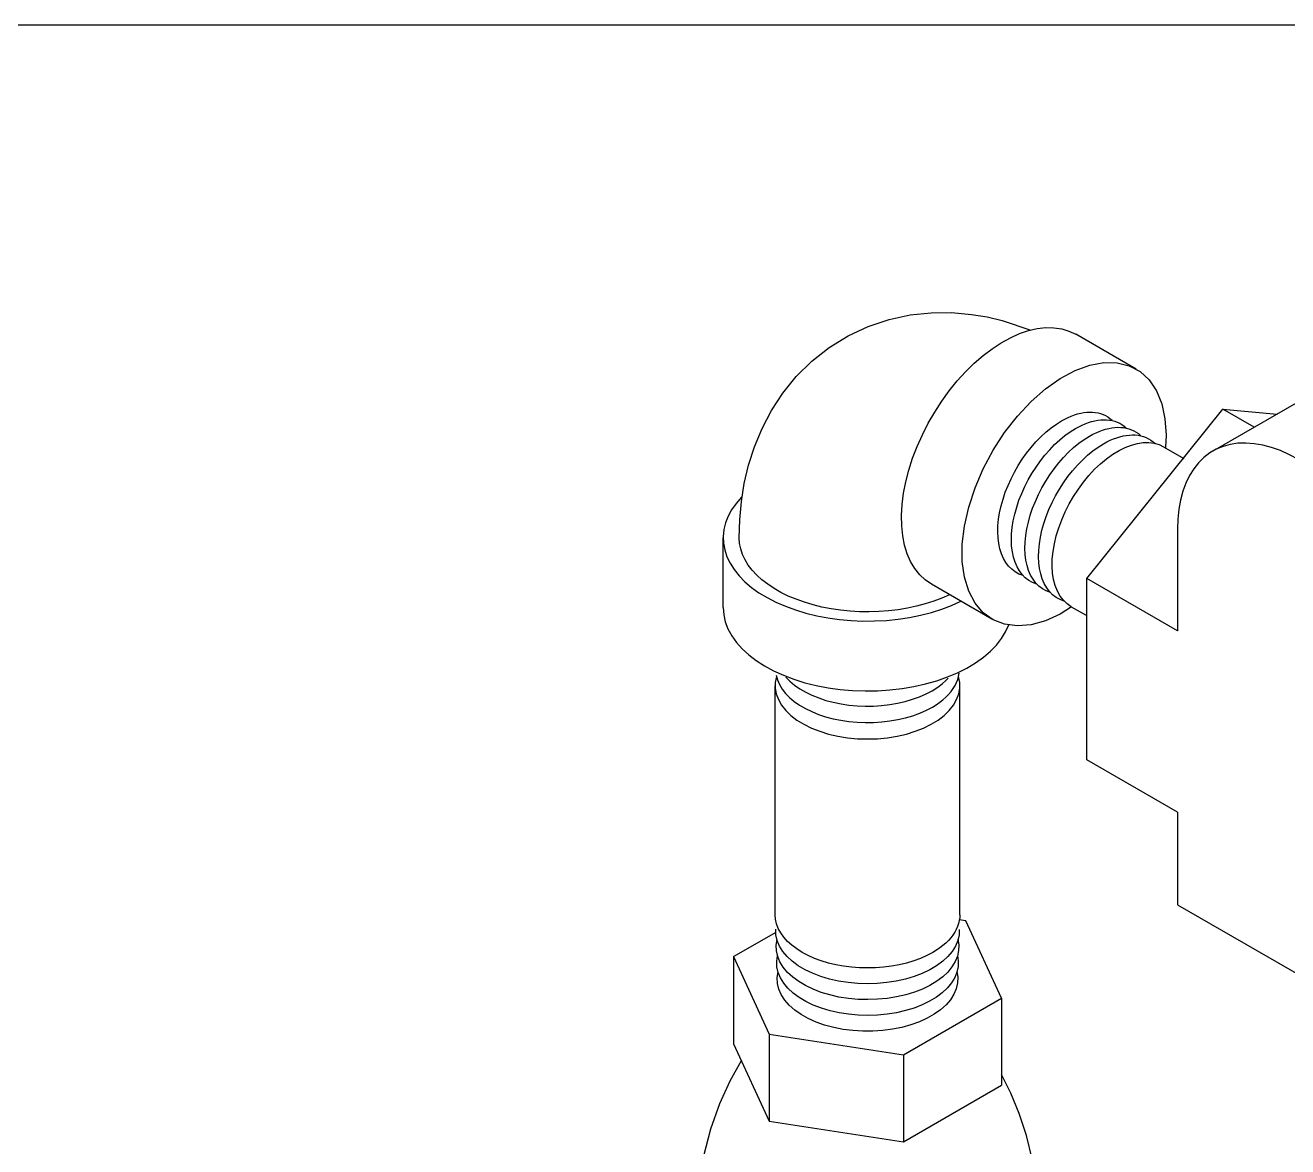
# Model space of a CAD drawing. Header units: centimetres. Extents: x 394264 to 551709, y 50011 to 59011.
# Drawn here: x 524891.7 to 524965.6, y 54443.4 to 54509 of the extents above; entities that cross this region are included whole.
import ezdxf

# ---------------------------------------------------------------- set-up
doc = ezdxf.new("R2010")
doc.units = ezdxf.units.CM
doc.layers.add('-M-YNGN-ZON3', color=6, linetype='SP', lineweight=30)
doc.layers.add('0-KRCN-YNG-CIHAZ', color=4, linetype='Continuous', lineweight=30)
doc.styles.add('CIZGI', font='tahoma.ttf', dxfattribs={"width": 0.8, "oblique": 20})
doc.linetypes.add('SP', pattern='A,2,-0.1,["SP",CIZGI,S=0.14,R=0.2,X=0,Y=-0.07],-0.255', length=2.355)

# ---------------------------------------------------------------- blocks, each defined once
blk = doc.blocks.new('A$C66BCA59E')
at = {"layer": '0-KRCN-YNG-CIHAZ', "color": 31, "linetype": 'Continuous', "lineweight": -3, "extrusion": (0, 0.816497, 0.57735)}
for p, q in [((305.177, -339.996, 2107.465), (289.267, -349.181, 2107.465)), ((284.782, -344.394, 2094.082), (281.247, -342.353, 2094.082)), ((281.893, -356.629, 2107.465), (289.847, -346.733, 2107.465)), ((289.847, -346.733, 2107.465), (293.017, -347.016, 2107.465)), ((291.678, -347.789, 2107.465), (289.847, -346.733, 2107.465)), ((286.388, -348.934, 2087.399), (287.56, -349.61, 2084.661)), ((260.635, -358.335, 2094.082), (260.635, -354.253, 2094.082)), ((287.196, -353.759, 2107.465), (287.196, -359.691, 2107.465)), ((276.344, -359.009, 2094.082), (272.809, -356.968, 2094.082)), ((281.893, -367.236, 2107.465), (281.893, -356.629, 2107.465)), ((287.196, -359.691, 2107.465), (281.893, -356.629, 2107.465)), ((280.988, -358.287, 2087.399), (281.853, -358.786, 2084.41)), ((287.227, -359.651, 2107.465), (287.196, -359.691, 2107.465)), ((263.673, -376.291, 2119.475), (263.673, -362.901, 2119.475)), ((274.473, -376.291, 2119.475), (274.473, -362.901, 2119.475)), ((287.196, -370.297, 2107.465), (281.893, -367.236, 2107.465)), ((287.196, -370.297, 2107.465), (287.196, -375.707, 2107.465)), ((287.196, -375.707, 2107.465), (294.411, -379.872, 2107.465)), ((274.814, -376.643, 2144.868), (274.44, -376.587, 2119.894)), ((276.916, -381.171, 2144.868), (274.814, -376.643, 2144.868)), ((261.229, -378.745, 2144.868), (263.733, -377.307, 2120.911)), ((261.229, -378.745, 2144.868), (261.229, -383.84, 2144.868)), ((261.229, -378.745, 2144.868), (263.331, -383.273, 2144.868)), ((271.174, -384.486, 2144.868), (276.916, -381.171, 2144.868)), ((276.916, -381.171, 2144.868), (276.916, -386.266, 2144.868)), ((263.331, -383.273, 2144.868), (263.331, -388.368, 2144.868)), ((263.331, -383.273, 2144.868), (271.174, -384.486, 2144.868)), ((261.229, -383.84, 2144.868), (263.331, -388.368, 2144.868)), ((271.174, -384.486, 2144.868), (271.174, -389.581, 2144.868)), ((271.174, -389.581, 2144.868), (276.916, -386.266, 2144.868)), ((263.331, -388.368, 2144.868), (271.174, -389.581, 2144.868))]:
    blk.add_line(p, q, dxfattribs=at)
at = {"layer": '0-KRCN-YNG-CIHAZ', "color": 31, "linetype": 'Continuous', "lineweight": -3, "extrusion": (2.15e-14, -2.6e-15, -1)}
for p, q in [((280.345, -344.942, 2094.082), (281.216, -344.476, 2094.082)), ((281.216, -344.476, 2094.082), (282.072, -344.165, 2094.082)), ((282.072, -344.165, 2094.082), (282.897, -344.013, 2094.082)), ((282.897, -344.013, 2094.082), (283.671, -344.026, 2094.082)), ((283.671, -344.026, 2094.082), (284.38, -344.202, 2094.082)), ((284.38, -344.202, 2094.082), (285.007, -344.538, 2094.082)), ((285.007, -344.538, 2094.082), (285.539, -345.027, 2094.082)), ((279.479, -345.552, 2094.082), (280.345, -344.942, 2094.082)), ((285.539, -345.027, 2094.082), (285.966, -345.658, 2094.082)), ((278.637, -346.293, 2094.082), (279.479, -345.552, 2094.082)), ((285.966, -345.658, 2094.082), (286.277, -346.418, 2094.082)), ((277.835, -347.149, 2094.082), (278.637, -346.293, 2094.082)), ((286.277, -346.418, 2094.082), (286.466, -347.29, 2094.082)), ((277.091, -348.103, 2094.082), (277.835, -347.149, 2094.082)), ((286.466, -347.29, 2094.082), (286.53, -348.257, 2094.082)), ((276.422, -349.133, 2094.082), (277.091, -348.103, 2094.082)), ((286.53, -348.257, 2094.082), (286.495, -348.976, 2093.629)), ((275.841, -350.217, 2094.082), (276.422, -349.133, 2094.082)), ((275.36, -351.334, 2094.082), (275.841, -350.217, 2094.082)), ((274.99, -352.458, 2094.082), (275.36, -351.334, 2094.082)), ((274.739, -353.566, 2094.082), (274.99, -352.458, 2094.082)), ((274.613, -354.634, 2094.082), (274.739, -353.566, 2094.082)), ((274.613, -355.64, 2094.082), (274.613, -354.634, 2094.082)), ((274.739, -356.562, 2094.082), (274.613, -355.64, 2094.082)), ((274.99, -357.38, 2094.082), (274.739, -356.562, 2094.082)), ((275.36, -358.077, 2094.082), (274.99, -357.38, 2094.082)), ((275.841, -358.639, 2094.082), (275.36, -358.077, 2094.082)), ((276.422, -359.052, 2094.082), (275.841, -358.639, 2094.082)), ((280.345, -358.712, 2094.082), (279.479, -359.102, 2094.082)), ((281, -358.297, 2094.258), (280.345, -358.712, 2094.082)), ((277.091, -359.309, 2094.082), (276.422, -359.052, 2094.082)), ((277.835, -359.404, 2094.082), (277.091, -359.309, 2094.082)), ((278.637, -359.334, 2094.082), (277.835, -359.404, 2094.082)), ((279.479, -359.102, 2094.082), (278.637, -359.334, 2094.082))]:
    blk.add_line(p, q, dxfattribs=at)
at = {"layer": '0-KRCN-YNG-CIHAZ', "color": 31, "linetype": 'Continuous', "lineweight": -3}
for p, q in [((263.734, -362.293, 2119.475), (263.808, -362.569, 2119.475)), ((264.305, -362.404, 2119.475), (264.541, -362.646, 2119.475)), ((274.346, -362.542, 2119.475), (274.397, -362.36, 2119.475)), ((274.397, -362.36, 2119.475), (274.429, -362.176, 2119.475)), ((263.808, -362.569, 2119.475), (263.924, -362.839, 2119.475)), ((263.924, -362.839, 2119.475), (264.082, -363.103, 2119.475)), ((264.082, -363.103, 2119.475), (264.28, -363.357, 2119.475)), ((264.541, -362.646, 2119.475), (264.813, -362.874, 2119.475)), ((264.813, -362.874, 2119.475), (265.119, -363.088, 2119.475)), ((265.119, -363.088, 2119.475), (265.458, -363.284, 2119.475)), ((272.848, -363.195, 2119.475), (273.067, -363.062, 2119.475)), ((273.067, -363.062, 2119.475), (273.271, -362.921, 2119.475)), ((273.271, -362.921, 2119.475), (273.46, -362.773, 2119.475)), ((273.46, -362.773, 2119.475), (273.634, -362.619, 2119.475)), ((273.634, -362.619, 2119.475), (273.791, -362.459, 2119.475)), ((273.958, -363.244, 2119.475), (274.082, -363.074, 2119.475)), ((274.082, -363.074, 2119.475), (274.189, -362.9, 2119.475)), ((274.189, -362.9, 2119.475), (274.277, -362.722, 2119.475)), ((274.277, -362.722, 2119.475), (274.346, -362.542, 2119.475)), ((264.28, -363.357, 2119.475), (264.517, -363.599, 2119.475)), ((264.517, -363.599, 2119.475), (264.791, -363.829, 2119.475)), ((264.791, -363.829, 2119.475), (265.099, -364.043, 2119.475)), ((265.458, -363.284, 2119.475), (265.825, -363.463, 2119.475)), ((265.825, -363.463, 2119.475), (266.219, -363.621, 2119.475)), ((266.219, -363.621, 2119.475), (266.636, -363.759, 2119.475)), ((266.636, -363.759, 2119.475), (267.073, -363.874, 2119.475)), ((267.073, -363.874, 2119.475), (267.525, -363.966, 2119.475)), ((270.831, -363.926, 2119.475), (271.277, -363.823, 2119.475)), ((271.277, -363.823, 2119.475), (271.705, -363.698, 2119.475)), ((271.705, -363.698, 2119.475), (272.112, -363.55, 2119.475)), ((272.112, -363.55, 2119.475), (272.494, -363.382, 2119.475)), ((272.494, -363.382, 2119.475), (272.848, -363.195, 2119.475)), ((273.089, -364.016, 2119.475), (273.294, -363.874, 2119.475)), ((273.294, -363.874, 2119.475), (273.484, -363.725, 2119.475)), ((273.484, -363.725, 2119.475), (273.659, -363.571, 2119.475)), ((273.659, -363.571, 2119.475), (273.817, -363.41, 2119.475)), ((273.817, -363.41, 2119.475), (273.958, -363.244, 2119.475)), ((265.099, -364.043, 2119.475), (265.44, -364.241, 2119.475)), ((265.44, -364.241, 2119.475), (265.809, -364.42, 2119.475)), ((265.809, -364.42, 2119.475), (266.205, -364.579, 2119.475)), ((266.205, -364.579, 2119.475), (266.625, -364.717, 2119.475)), ((267.525, -363.966, 2119.475), (267.991, -364.034, 2119.475)), ((267.991, -364.034, 2119.475), (268.465, -364.078, 2119.475)), ((268.465, -364.078, 2119.475), (268.944, -364.097, 2119.475)), ((268.944, -364.097, 2119.475), (269.424, -364.092, 2119.475)), ((269.424, -364.092, 2119.475), (269.901, -364.061, 2119.475)), ((269.901, -364.061, 2119.475), (270.371, -364.006, 2119.475)), ((270.371, -364.006, 2119.475), (270.831, -363.926, 2119.475)), ((271.721, -364.655, 2119.475), (272.129, -364.507, 2119.475)), ((272.129, -364.507, 2119.475), (272.513, -364.338, 2119.475)), ((272.513, -364.338, 2119.475), (272.87, -364.15, 2119.475)), ((272.87, -364.15, 2119.475), (273.089, -364.016, 2119.475)), ((266.625, -364.717, 2119.475), (267.064, -364.833, 2119.475)), ((267.064, -364.833, 2119.475), (267.519, -364.926, 2119.475)), ((267.519, -364.926, 2119.475), (267.987, -364.994, 2119.475)), ((267.987, -364.994, 2119.475), (268.463, -365.038, 2119.475)), ((268.463, -365.038, 2119.475), (268.945, -365.057, 2119.475)), ((268.945, -365.057, 2119.475), (269.427, -365.052, 2119.475)), ((269.427, -365.052, 2119.475), (269.907, -365.021, 2119.475)), ((269.907, -365.021, 2119.475), (270.38, -364.965, 2119.475)), ((270.38, -364.965, 2119.475), (270.842, -364.885, 2119.475)), ((270.842, -364.885, 2119.475), (271.29, -364.782, 2119.475)), ((271.29, -364.782, 2119.475), (271.721, -364.655, 2119.475))]:
    blk.add_line(p, q, dxfattribs=at)
at = {"layer": '0-KRCN-YNG-CIHAZ', "color": 31, "linetype": 'Continuous', "lineweight": -3, "extrusion": (-1.51e-14, -1.3e-15, -1)}
for p, q in [((263.719, -377.477, 2119.475), (263.705, -377.147, 2119.475)), ((274.44, -377.149, 2119.475), (274.426, -377.479, 2119.475)), ((263.795, -377.804, 2119.475), (263.719, -377.477, 2119.475)), ((263.93, -378.125, 2119.475), (263.795, -377.804, 2119.475)), ((274.35, -377.806, 2119.475), (274.215, -378.127, 2119.475)), ((274.426, -377.479, 2119.475), (274.35, -377.806, 2119.475)), ((264.123, -378.436, 2119.475), (263.93, -378.125, 2119.475)), ((264.373, -378.733, 2119.475), (264.123, -378.436, 2119.475)), ((274.021, -378.438, 2119.475), (273.771, -378.735, 2119.475)), ((274.215, -378.127, 2119.475), (274.021, -378.438, 2119.475)), ((264.676, -379.013, 2119.475), (264.373, -378.733, 2119.475)), ((265.028, -379.273, 2119.475), (264.676, -379.013, 2119.475)), ((265.427, -379.51, 2119.475), (265.028, -379.273, 2119.475)), ((273.115, -379.275, 2119.475), (272.716, -379.511, 2119.475)), ((273.468, -379.015, 2119.475), (273.115, -379.275, 2119.475)), ((273.771, -378.735, 2119.475), (273.468, -379.015, 2119.475)), ((265.867, -379.721, 2119.475), (265.427, -379.51, 2119.475)), ((266.343, -379.904, 2119.475), (265.867, -379.721, 2119.475)), ((266.851, -380.056, 2119.475), (266.343, -379.904, 2119.475)), ((267.383, -380.176, 2119.475), (266.851, -380.056, 2119.475)), ((271.291, -380.057, 2119.475), (270.758, -380.177, 2119.475)), ((271.799, -379.905, 2119.475), (271.291, -380.057, 2119.475)), ((272.275, -379.722, 2119.475), (271.799, -379.905, 2119.475)), ((272.716, -379.511, 2119.475), (272.275, -379.722, 2119.475)), ((267.935, -380.263, 2119.475), (267.383, -380.176, 2119.475)), ((268.5, -380.316, 2119.475), (267.935, -380.263, 2119.475)), ((269.071, -380.334, 2119.475), (268.5, -380.316, 2119.475)), ((269.642, -380.316, 2119.475), (269.071, -380.334, 2119.475)), ((270.207, -380.264, 2119.475), (269.642, -380.316, 2119.475)), ((270.758, -380.177, 2119.475), (270.207, -380.264, 2119.475))]:
    blk.add_line(p, q, dxfattribs=at)
at = {"layer": '0-KRCN-YNG-CIHAZ', "color": 31, "linetype": 'Continuous', "lineweight": -3, "elevation": 2657.38}
blk.add_lwpolyline([(452.535, -508.696), (452.535, -324.284), (207.535, -324.284), (207.535, -451.973), (404.642, -565.773), (452.535, -508.696)], close=True, dxfattribs=at)
at = {"layer": '0-KRCN-YNG-CIHAZ', "color": 31, "linetype": 'Continuous', "lineweight": -3, "extrusion": (0, 0, -1), "elevation": -2094.082}
blk.add_lwpolyline([(-261.573, -354.251), (-261.604, -353.199), (-261.702, -352.138), (-261.872, -351.071), (-262.124, -349.999), (-262.466, -348.927), (-262.907, -347.861), (-263.457, -346.812), (-264.123, -345.794), (-264.911, -344.826), (-265.816, -343.93), (-266.832, -343.13), (-267.939, -342.448), (-269.115, -341.899), (-270.333, -341.491), (-271.566, -341.226), (-272.792, -341.095), (-273.993, -341.087), (-275.157, -341.189), (-276.067, -341.342), (-276.948, -341.55), (-278.622, -342.112)], dxfattribs=at)
at = {"layer": '0-KRCN-YNG-CIHAZ', "color": 31, "linetype": 'Continuous', "lineweight": -3, "extrusion": (-3.05e-14, -3.66e-14, -1), "elevation": -2094.082}
blk.add_lwpolyline([(-272.809, -356.968), (-272.447, -356.72), (-272.123, -356.415), (-271.838, -356.056), (-271.595, -355.646), (-271.396, -355.187), (-271.242, -354.684), (-271.135, -354.14), (-271.075, -353.561), (-271.063, -352.95), (-271.099, -352.312), (-271.182, -351.653), (-271.313, -350.978), (-271.49, -350.292), (-271.711, -349.602), (-271.976, -348.912), (-272.28, -348.227), (-272.624, -347.555), (-273.002, -346.899), (-273.413, -346.265), (-273.853, -345.659), (-274.319, -345.085), (-274.806, -344.548), (-275.312, -344.052), (-275.831, -343.602), (-276.36, -343.2), (-276.894, -342.85), (-277.429, -342.554), (-277.961, -342.317), (-278.486, -342.138), (-278.998, -342.019), (-279.495, -341.963), (-279.972, -341.968), (-280.426, -342.035), (-280.851, -342.164), (-281.247, -342.353)], dxfattribs=at)
at = {"layer": '0-KRCN-YNG-CIHAZ', "color": 31, "linetype": 'Continuous', "lineweight": -3, "extrusion": (2.96e-14, -5.47e-14, -1), "elevation": -2087.399}
blk.add_lwpolyline([(-280.423, -347.415), (-280.612, -347.311), (-280.799, -347.219), (-280.986, -347.139), (-281.172, -347.07), (-281.356, -347.013), (-281.537, -346.968), (-281.715, -346.935), (-281.89, -346.915), (-282.062, -346.906), (-282.229, -346.91), (-282.392, -346.926), (-282.549, -346.955), (-282.701, -346.995), (-282.848, -347.048), (-282.988, -347.112), (-283.121, -347.189), (-283.248, -347.277), (-283.368, -347.376)], dxfattribs=at)
at = {"layer": '0-KRCN-YNG-CIHAZ', "color": 31, "linetype": 'Continuous', "lineweight": -3, "extrusion": (-1.32e-14, -2.79e-14, -1), "elevation": -2087.399}
blk.add_lwpolyline([(-278.165, -356.461), (-277.926, -356.371), (-277.704, -356.248), (-277.502, -356.095), (-277.319, -355.911), (-277.158, -355.699), (-277.019, -355.459), (-276.903, -355.193), (-276.812, -354.903), (-276.746, -354.592), (-276.706, -354.261), (-276.69, -353.912), (-276.701, -353.548), (-276.737, -353.172), (-276.799, -352.785), (-276.886, -352.392), (-276.997, -351.993), (-277.131, -351.593), (-277.289, -351.194), (-277.468, -350.798), (-277.667, -350.409), (-277.885, -350.029), (-278.121, -349.661), (-278.373, -349.307), (-278.639, -348.969), (-278.917, -348.651), (-279.206, -348.353), (-279.503, -348.079), (-279.806, -347.83), (-280.113, -347.608), (-280.423, -347.415)], dxfattribs=at)
at = {"layer": '0-KRCN-YNG-CIHAZ', "color": 31, "linetype": 'Continuous', "lineweight": -3, "extrusion": (3.38e-14, -6.54e-14, -1), "elevation": -2087.399}
blk.add_lwpolyline([(-281.239, -347.861), (-281.429, -347.758), (-281.617, -347.665), (-281.805, -347.584), (-281.992, -347.515), (-282.176, -347.458), (-282.358, -347.412), (-282.537, -347.379), (-282.713, -347.358), (-282.885, -347.35), (-283.053, -347.354), (-283.217, -347.37), (-283.375, -347.398), (-283.528, -347.439), (-283.675, -347.491), (-283.816, -347.556), (-283.95, -347.632), (-284.078, -347.72), (-284.198, -347.82)], dxfattribs=at)
at = {"layer": '0-KRCN-YNG-CIHAZ', "color": 31, "linetype": 'Continuous', "lineweight": -3, "extrusion": (5.8e-15, 1.2e-14, -1), "elevation": -2087.399}
blk.add_lwpolyline([(-278.965, -356.959), (-278.725, -356.867), (-278.503, -356.744), (-278.299, -356.589), (-278.116, -356.404), (-277.954, -356.19), (-277.814, -355.949), (-277.699, -355.682), (-277.607, -355.39), (-277.541, -355.077), (-277.5, -354.744), (-277.485, -354.393), (-277.496, -354.027), (-277.533, -353.649), (-277.595, -353.26), (-277.682, -352.864), (-277.794, -352.464), (-277.929, -352.062), (-278.088, -351.66), (-278.268, -351.263), (-278.468, -350.872), (-278.688, -350.489), (-278.925, -350.119), (-279.178, -349.763), (-279.445, -349.424), (-279.725, -349.104), (-280.015, -348.805), (-280.314, -348.529), (-280.619, -348.279), (-280.928, -348.056), (-281.239, -347.861)], dxfattribs=at)
at = {"layer": '0-KRCN-YNG-CIHAZ', "color": 31, "linetype": 'Continuous', "lineweight": -3, "extrusion": (-5.7e-15, -1.42e-14, -1), "elevation": -2087.399}
blk.add_lwpolyline([(-279.766, -357.456), (-279.525, -357.364), (-279.301, -357.24), (-279.097, -357.084), (-278.912, -356.898), (-278.75, -356.682), (-278.61, -356.439), (-278.494, -356.17), (-278.402, -355.877), (-278.336, -355.562), (-278.295, -355.227), (-278.28, -354.874), (-278.291, -354.506), (-278.328, -354.126), (-278.391, -353.735), (-278.479, -353.337), (-278.591, -352.935), (-278.727, -352.53), (-278.887, -352.127), (-279.068, -351.727), (-279.269, -351.334), (-279.49, -350.95), (-279.729, -350.578), (-279.983, -350.22), (-280.252, -349.879), (-280.533, -349.557), (-280.825, -349.256), (-281.125, -348.979), (-281.432, -348.728), (-281.743, -348.504), (-282.056, -348.308)], dxfattribs=at)
at = {"layer": '0-KRCN-YNG-CIHAZ', "color": 31, "linetype": 'Continuous', "lineweight": -3, "extrusion": (1.78e-14, -3.62e-14, -1), "elevation": -2087.399}
blk.add_lwpolyline([(-282.056, -348.308), (-282.246, -348.204), (-282.435, -348.111), (-282.624, -348.029), (-282.811, -347.96), (-282.996, -347.902), (-283.179, -347.857), (-283.359, -347.823), (-283.536, -347.802), (-283.709, -347.794), (-283.878, -347.797), (-284.042, -347.813), (-284.201, -347.841), (-284.355, -347.882), (-284.503, -347.935), (-284.644, -347.999), (-284.779, -348.076), (-284.908, -348.164), (-285.029, -348.264)], dxfattribs=at)
at = {"layer": '0-KRCN-YNG-CIHAZ', "color": 31, "linetype": 'Continuous', "lineweight": -3, "extrusion": (2.89e-14, -5.58e-14, -1), "elevation": -2087.399}
blk.add_lwpolyline([(-282.872, -348.754), (-283.066, -348.648), (-283.259, -348.554), (-283.452, -348.471), (-283.643, -348.401), (-283.832, -348.343), (-284.018, -348.297), (-284.202, -348.264), (-284.382, -348.244), (-284.558, -348.237), (-284.729, -348.242), (-284.896, -348.261), (-285.058, -348.292), (-285.213, -348.335), (-285.363, -348.392), (-285.506, -348.46), (-285.642, -348.541), (-285.772, -348.634), (-285.893, -348.739)], dxfattribs=at)
at = {"layer": '0-KRCN-YNG-CIHAZ', "color": 31, "linetype": 'Continuous', "lineweight": -3, "extrusion": (-4.6e-15, -7.4e-15, -1), "elevation": -2087.399}
blk.add_lwpolyline([(-280.571, -357.955), (-280.328, -357.863), (-280.103, -357.738), (-279.897, -357.581), (-279.712, -357.394), (-279.548, -357.178), (-279.407, -356.934), (-279.291, -356.663), (-279.198, -356.369), (-279.131, -356.052), (-279.09, -355.715), (-279.075, -355.36), (-279.086, -354.99), (-279.123, -354.607), (-279.186, -354.214), (-279.274, -353.814), (-279.387, -353.409), (-279.524, -353.002), (-279.684, -352.596), (-279.867, -352.194), (-280.069, -351.799), (-280.291, -351.412), (-280.531, -351.038), (-280.787, -350.678), (-281.058, -350.335), (-281.341, -350.011), (-281.634, -349.709), (-281.936, -349.43), (-282.244, -349.177), (-282.557, -348.951), (-282.872, -348.754)], dxfattribs=at)
at = {"layer": '0-KRCN-YNG-CIHAZ', "color": 31, "linetype": 'Continuous', "lineweight": -3, "extrusion": (-5.5e-15, -6.3e-15, -1), "elevation": -2087.399}
blk.add_lwpolyline([(-280.988, -358.287), (-280.744, -358.117), (-280.526, -357.907), (-280.337, -357.658), (-280.178, -357.372), (-280.051, -357.052), (-279.957, -356.701), (-279.897, -356.322), (-279.871, -355.919), (-279.879, -355.494), (-279.923, -355.053), (-280, -354.598), (-280.11, -354.135), (-280.253, -353.666), (-280.428, -353.198), (-280.631, -352.733), (-280.863, -352.275), (-281.12, -351.83), (-281.4, -351.402), (-281.701, -350.993), (-282.02, -350.607), (-282.354, -350.249), (-282.7, -349.922), (-283.055, -349.628), (-283.416, -349.369), (-283.779, -349.15), (-284.141, -348.97), (-284.5, -348.833), (-284.851, -348.739), (-285.191, -348.689), (-285.518, -348.684), (-285.828, -348.723), (-286.119, -348.807), (-286.388, -348.934)], dxfattribs=at)
at = {"layer": '0-KRCN-YNG-CIHAZ', "color": 31, "linetype": 'Continuous', "lineweight": -3}
for points, elevation in [([(294.267, -349.677), (293.738, -349.394), (293.213, -349.159), (292.693, -348.973), (292.183, -348.836), (291.684, -348.75), (291.199, -348.714), (290.731, -348.729), (290.284, -348.796), (289.858, -348.913), (289.457, -349.079), (289.083, -349.295), (288.739, -349.559), (288.425, -349.869), (288.143, -350.224), (287.896, -350.621), (287.685, -351.058), (287.51, -351.534), (287.373, -352.045), (287.275, -352.588), (287.216, -353.16), (287.196, -353.759)], 2107.465), ([(261.699, -351.885), (261.388, -352.241), (261.129, -352.61), (260.923, -352.991), (260.771, -353.379), (260.676, -353.774), (260.636, -354.172), (260.653, -354.571), (260.726, -354.967), (260.855, -355.359), (261.039, -355.743), (261.277, -356.117), (261.567, -356.479), (261.907, -356.826), (262.295, -357.155), (262.729, -357.465), (263.205, -357.754), (263.721, -358.019), (264.272, -358.259), (264.855, -358.473), (265.467, -358.657), (266.103, -358.813), (266.758, -358.938), (267.429, -359.031), (268.111, -359.093), (268.8, -359.122), (269.49, -359.119), (270.178, -359.083), (270.858, -359.014), (271.527, -358.914), (272.178, -358.783), (272.809, -358.621), (273.415, -358.43), (273.992, -358.211), (274.536, -357.966)], 2094.082), ([(260.635, -358.335), (260.666, -358.755), (260.76, -359.172), (260.916, -359.583), (261.133, -359.984), (261.408, -360.373), (261.741, -360.747), (262.128, -361.103), (262.567, -361.438), (263.055, -361.75), (263.587, -362.037), (264.16, -362.296), (264.77, -362.526), (265.412, -362.725), (266.081, -362.891), (266.772, -363.023), (267.48, -363.12), (268.201, -363.181), (268.927, -363.206), (269.655, -363.196), (270.379, -363.148), (271.092, -363.066), (271.791, -362.947), (272.47, -362.795), (273.123, -362.609), (273.746, -362.392), (274.334, -362.144), (274.883, -361.868), (275.389, -361.566), (275.848, -361.239), (276.256, -360.891), (276.611, -360.524), (276.91, -360.141), (277.15, -359.744), (277.33, -359.337)], 2094.082), ([(263.751, -362.371), (263.683, -362.708), (263.679, -363.047), (263.738, -363.385), (263.861, -363.716), (264.045, -364.038), (264.289, -364.347), (264.589, -364.638), (264.943, -364.909), (265.345, -365.156), (265.792, -365.377), (266.277, -365.568), (266.796, -365.727), (267.341, -365.854), (267.907, -365.945), (268.487, -366), (269.073, -366.018), (269.66, -366), (270.239, -365.945), (270.805, -365.853), (271.351, -365.727), (271.869, -365.568), (272.354, -365.377), (272.801, -365.156), (273.203, -364.909), (273.556, -364.638), (273.857, -364.346), (274.101, -364.038), (274.285, -363.716), (274.407, -363.384), (274.467, -363.047), (274.462, -362.708), (274.394, -362.371)], 2119.475), ([(261.694, -384.839), (261.028, -386.026), (260.418, -387.358), (259.891, -388.826), (259.477, -390.41)], 2144.868), ([(275.472, -405.078), (276.328, -403.853), (277.146, -402.41), (277.88, -400.749), (278.198, -399.843), (278.476, -398.892), (278.706, -397.901), (278.884, -396.879), (279.004, -395.832), (279.065, -394.771), (279.065, -393.705), (279.003, -392.645), (278.881, -391.598), (278.703, -390.576), (278.369, -389.21), (277.948, -387.924), (277.458, -386.733), (276.916, -385.644)], 2144.868)]:
    blk.add_lwpolyline(points, dxfattribs=dict(at, elevation=elevation))
at = {"layer": '0-KRCN-YNG-CIHAZ', "color": 31, "linetype": 'Continuous', "lineweight": -3, "extrusion": (-1.43e-14, 3.62e-14, -1), "elevation": -2094.082}
blk.add_lwpolyline([(-273.868, -357.582), (-273.419, -357.782), (-272.946, -357.961), (-272.451, -358.119), (-271.936, -358.255), (-271.405, -358.368), (-270.861, -358.458), (-270.307, -358.524), (-269.745, -358.566), (-269.18, -358.583), (-268.614, -358.575), (-268.051, -358.543), (-267.494, -358.486), (-266.945, -358.405), (-266.409, -358.301), (-265.888, -358.173), (-265.385, -358.023), (-264.903, -357.852), (-264.444, -357.66), (-264.013, -357.449), (-263.61, -357.22), (-263.238, -356.973), (-262.899, -356.712), (-262.595, -356.436), (-262.329, -356.148), (-262.1, -355.848), (-261.912, -355.54), (-261.764, -355.225), (-261.658, -354.904), (-261.594, -354.579), (-261.573, -354.253)], dxfattribs=at)
at = {"layer": '0-KRCN-YNG-CIHAZ', "color": 31, "linetype": 'Continuous', "lineweight": -3, "extrusion": (-1.17e-14, 2.28e-14, -1), "elevation": -2119.475}
blk.add_lwpolyline([(-272.891, -378.496), (-272.544, -378.679), (-272.17, -378.845), (-271.773, -378.991), (-271.355, -379.117), (-270.92, -379.221), (-270.47, -379.303), (-270.01, -379.361), (-269.543, -379.397), (-269.073, -379.409), (-268.602, -379.397), (-268.135, -379.361), (-267.675, -379.303), (-267.226, -379.221), (-266.791, -379.117), (-266.373, -378.991), (-265.975, -378.845), (-265.602, -378.679), (-265.254, -378.496), (-264.936, -378.295), (-264.649, -378.079), (-264.396, -377.85), (-264.179, -377.609), (-263.998, -377.357), (-263.857, -377.098), (-263.755, -376.832), (-263.693, -376.563), (-263.673, -376.291)], dxfattribs=at)
at = {"layer": '0-KRCN-YNG-CIHAZ', "color": 31, "linetype": 'Continuous', "lineweight": -3, "extrusion": (1.29e-14, -1.9e-15, -1), "elevation": -2119.475}
blk.add_lwpolyline([(-274.473, -376.291), (-274.464, -376.466), (-274.439, -376.64), (-274.396, -376.813), (-274.337, -376.985), (-274.262, -377.154), (-274.17, -377.321), (-274.062, -377.484), (-273.938, -377.644), (-273.799, -377.799), (-273.645, -377.95), (-273.477, -378.095), (-273.295, -378.235), (-273.099, -378.369), (-272.891, -378.496)], dxfattribs=at)
at = {"layer": '0-KRCN-YNG-CIHAZ', "color": 31, "linetype": 'Continuous', "lineweight": -3, "extrusion": (6.6e-15, 3e-16, -1), "elevation": -2119.475}
blk.add_lwpolyline([(-274.355, -377.728), (-274.408, -378.056), (-274.4, -378.386), (-274.33, -378.714), (-274.201, -379.035), (-274.012, -379.347), (-273.767, -379.645), (-273.469, -379.926), (-273.12, -380.187), (-272.724, -380.425), (-272.287, -380.638), (-271.813, -380.822), (-271.307, -380.976), (-270.776, -381.098), (-270.226, -381.186), (-269.662, -381.24), (-269.092, -381.259), (-268.521, -381.242), (-267.956, -381.191), (-267.405, -381.105), (-266.872, -380.985), (-266.365, -380.833), (-265.889, -380.651), (-265.449, -380.44), (-265.05, -380.204), (-264.698, -379.944), (-264.396, -379.664), (-264.147, -379.367), (-263.955, -379.056), (-263.822, -378.735), (-263.748, -378.408), (-263.736, -378.078), (-263.785, -377.749)], dxfattribs=at)
at = {"layer": '0-KRCN-YNG-CIHAZ', "color": 31, "linetype": 'Continuous', "lineweight": -3, "extrusion": (-1.05e-14, -8e-16, -1), "elevation": -2119.475}
blk.add_lwpolyline([(-274.325, -378.671), (-274.378, -378.998), (-274.37, -379.326), (-274.301, -379.651), (-274.172, -379.971), (-273.985, -380.281), (-273.742, -380.578), (-273.445, -380.858), (-273.098, -381.118), (-272.704, -381.355), (-272.27, -381.566), (-271.798, -381.749), (-271.295, -381.902), (-270.767, -382.024), (-270.219, -382.112), (-269.658, -382.165), (-269.091, -382.184), (-268.523, -382.167), (-267.962, -382.116), (-267.413, -382.03), (-266.883, -381.911), (-266.379, -381.76), (-265.905, -381.578), (-265.467, -381.369), (-265.071, -381.133), (-264.721, -380.875), (-264.421, -380.596), (-264.174, -380.3), (-263.983, -379.991), (-263.851, -379.672), (-263.778, -379.347), (-263.766, -379.018), (-263.815, -378.691)], dxfattribs=at)
at = {"layer": '0-KRCN-YNG-CIHAZ', "color": 31, "linetype": 'Continuous', "lineweight": -3, "extrusion": (1.98e-14, 3e-16, -1), "elevation": -2119.475}
blk.add_lwpolyline([(-274.295, -379.614), (-274.348, -379.949), (-274.337, -380.286), (-274.262, -380.62), (-274.123, -380.948), (-273.923, -381.264), (-273.663, -381.566), (-273.347, -381.85), (-272.979, -382.111), (-272.563, -382.348), (-272.105, -382.556), (-271.609, -382.734), (-271.082, -382.879), (-270.531, -382.99), (-269.962, -383.065), (-269.382, -383.104), (-268.798, -383.105), (-268.218, -383.069), (-267.648, -382.996), (-267.095, -382.887), (-266.567, -382.744), (-266.069, -382.568), (-265.608, -382.361), (-265.19, -382.126), (-264.819, -381.866), (-264.499, -381.584), (-264.236, -381.283), (-264.032, -380.967), (-263.89, -380.64), (-263.811, -380.306), (-263.796, -379.969), (-263.846, -379.634)], dxfattribs=at)

msp = doc.modelspace()

# ---------------------------------------------------------------- block references
at = {"layer": '-M-YNGN-ZON3'}
msp.add_blockref('A$C66BCA59E', (524671.913, 54833.28, -2010.945), dxfattribs=at)

doc.saveas('drawing.dxf')
